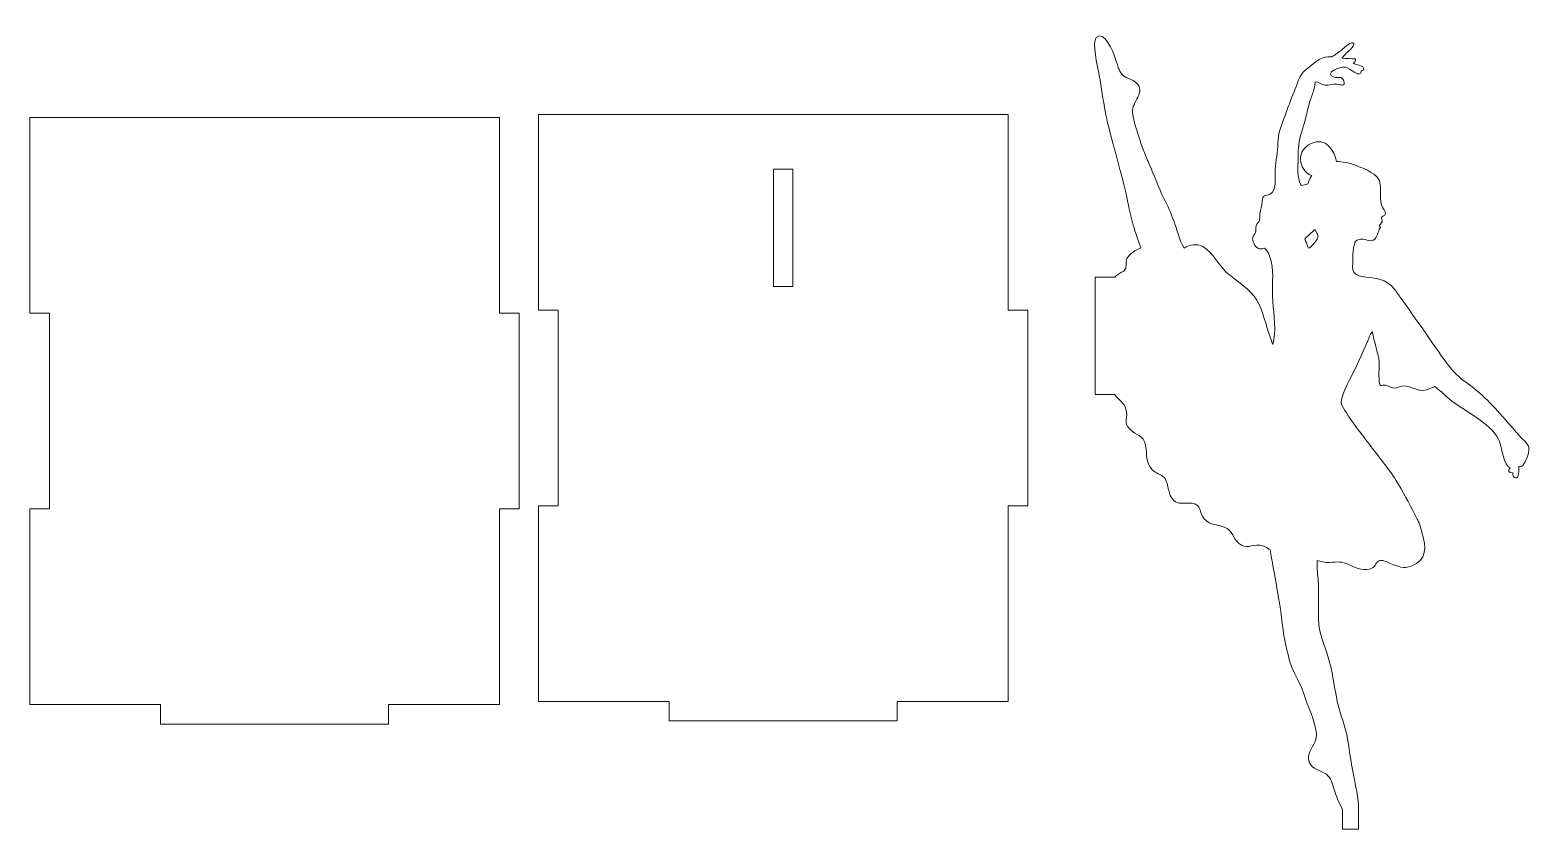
# Model space of a CAD drawing. Header units: millimetres. Extents: x -277 to 277, y -146 to 147.
# Drawn here: x 36.5 to 266.4, y 24 to 146.5 of the extents above; entities that cross this region are included whole.
import ezdxf

# ---------------------------------------------------------------- set-up
doc = ezdxf.new("R2010")
doc.units = ezdxf.units.MM
doc.header["$MEASUREMENT"] = 0
doc.layers.add('Camada 1', color=7, linetype='Continuous')

msp = doc.modelspace()

# ---------------------------------------------------------------- linework, layer by layer
at = {"layer": 'Camada 1', "color": 250, "lineweight": 20}
for points, knots in [([(207.5838, 82.8349), (207.9021, 81.3523), (207.4801, 80.2246), (208.6812, 79.0025), (208.6812, 79.0025), (209.1671, 78.5079), (209.9183, 78.4007), (210.3804, 77.9411), (210.3804, 77.9411), (210.9953, 77.3295), (210.8696, 76.6721), (211.1469, 75.9403), (211.1469, 75.9403), (211.3487, 75.4068), (211.2563, 74.8339), (212.1782, 74.1599), (212.1782, 74.1599), (212.7513, 73.7407), (214.0601, 74.0531), (214.737, 73.9372), (214.737, 73.9372), (216.3699, 73.6578), (215.5963, 72.6205), (216.6046, 71.514), (216.6046, 71.514), (217.5817, 70.4419), (218.4969, 70.7515), (219.6671, 70.2763), (219.6671, 70.2763), (220.9537, 69.7542), (221.0271, 68.5595), (221.8677, 67.7956), (221.8677, 67.7956), (223.0025, 66.7643), (223.8911, 67.6368), (225.1212, 67.508), (225.1212, 67.508), (225.7095, 67.4463), (226.2017, 67.1182), (226.6836, 66.7704), (226.6836, 66.7704), (227.2517, 63.7598), (228.3413, 57.7286), (228.4926, 55.9695), (228.4926, 55.9695), (228.6754, 53.8462), (229.1422, 51.9407), (229.6275, 49.9931), (229.6275, 49.9931), (230.1047, 48.0788), (231.2489, 46.6747), (231.8542, 44.7208), (231.8542, 44.7208), (232.5017, 42.632), (233.5298, 40.7923), (233.8009, 38.6444), (233.8009, 38.6444), (234.0357, 36.7821), (231.3101, 35.1921), (233.2704, 33.4689), (233.2704, 33.4689), (233.8621, 32.9487), (234.9837, 32.7915), (235.5713, 32.1468), (235.5713, 32.1468), (236.1837, 31.4751), (236.3389, 30.5543), (236.6098, 29.7231), (236.6098, 29.7231), (236.8471, 28.995), (237.2819, 27.8672), (237.8133, 26.9731), (237.8133, 26.9731), (237.8133, 26.9731), (237.8133, 23.9731), (237.8133, 23.9731), (237.8133, 23.9731), (237.8133, 23.9731), (240.2499, 23.9731), (240.2499, 23.9731), (240.2499, 23.9731), (240.2499, 23.9731), (240.2499, 26.9731), (240.2499, 26.9731), (240.2499, 26.9731), (240.278, 28.5508), (239.6855, 31.1639), (239.6124, 31.5328), (239.6124, 31.5328), (239.2008, 33.6112), (238.9101, 35.6841), (238.5843, 37.7456), (238.5843, 37.7456), (238.2724, 39.7184), (237.4001, 41.5511), (236.9973, 43.5284), (236.9973, 43.5284), (236.5958, 45.4996), (236.3512, 47.4276), (235.8659, 49.3783), (235.8659, 49.3783), (235.3883, 51.2983), (234.3543, 53.3342), (234.1817, 55.3229), (234.1817, 55.3229), (233.9754, 57.6968), (234.2744, 60.0079), (234.0518, 62.3048), (234.0518, 62.3048), (233.9525, 63.33), (233.8902, 64.2485), (233.8886, 65.1583), (233.8886, 65.1583), (234.4711, 64.9635), (235.0681, 64.8328), (235.7311, 64.8512), (235.7311, 64.8512), (237.228, 64.8926), (237.5398, 65.1327), (238.9811, 64.4089), (238.9811, 64.4089), (239.9507, 63.9219), (241.2499, 63.4236), (242.3715, 64.0001), (242.3715, 64.0001), (242.8823, 64.2626), (242.9204, 64.9951), (243.5441, 65.1531), (243.5441, 65.1531), (244.0168, 65.2727), (244.7192, 64.8274), (245.1653, 64.6711), (245.1653, 64.6711), (246.4294, 64.2281), (247.0843, 63.8221), (248.3753, 64.3025), (248.3753, 64.3025), (250.7008, 65.1675), (250.7129, 67.2863), (249.9989, 69.2483), (249.9989, 69.2483), (249.8887, 69.8652), (249.6559, 70.6748), (249.4557, 71.0697), (249.4557, 71.0697), (249.4557, 71.0697), (249.3257, 71.3118), (249.3257, 71.3118), (249.3257, 71.3118), (249.2151, 71.5483), (249.0708, 71.8098), (248.9212, 72.1244), (248.9212, 72.1244), (248.0298, 74.0011), (247.0674, 75.6924), (245.9794, 77.4606), (245.9794, 77.4606), (244.9093, 79.1998), (242.3461, 82.3734), (241.3966, 83.6504), (241.3966, 83.6504), (240.6547, 84.6482), (237.7435, 88.3149), (237.5869, 89.3583), (237.5869, 89.3583), (237.7219, 90.6917), (238.4271, 91.9385), (239.0629, 93.2099), (239.0629, 93.2099), (239.9501, 94.9843), (240.7981, 96.7672), (241.5831, 98.6047), (241.5831, 98.6047), (241.7867, 99.0815), (241.9865, 99.7733), (242.3523, 100.2637), (242.3523, 100.2637), (242.6295, 98.9523), (243.3485, 96.2619), (243.3859, 95.9825), (243.3859, 95.9825), (243.4637, 95.4031), (243.3236, 93.6101), (243.4214, 92.6139), (243.4214, 92.6139), (243.4509, 92.3131), (243.5505, 91.9014), (243.7325, 91.9655), (243.7325, 91.9655), (244.0929, 92.0928), (244.6684, 92.064), (245.1105, 91.8035), (245.1105, 91.8035), (245.6632, 91.4779), (245.9633, 91.5407), (246.4867, 91.7663), (246.4867, 91.7663), (247.9907, 92.4144), (249.1625, 90.8175), (250.7323, 91.3311), (250.7323, 91.3311), (251.359, 91.5363), (251.3936, 91.5601), (251.9314, 91.8483), (251.9314, 91.8483), (252.9748, 91.0138), (253.6285, 90.3609), (254.0925, 89.9739), (254.0925, 89.9739), (255.4802, 88.8165), (257.0378, 88.0434), (258.395, 87.0287), (258.395, 87.0287), (259.7028, 86.0515), (261.0536, 85.1892), (261.753, 83.6671), (261.753, 83.6671), (262.1187, 82.872), (262.6313, 79.4484), (263.4866, 79.3783), (263.4866, 79.3783), (263.0965, 78.894), (263.2717, 78.5806), (263.9003, 78.5764), (263.9003, 78.5764), (263.9493, 78.1562), (263.9831, 77.8411), (264.3106, 77.8042), (264.3106, 77.8042), (264.9598, 77.7312), (264.8112, 78.9637), (264.85, 79.6107), (264.85, 79.6107), (264.9733, 79.5689), (265.1504, 79.5454), (265.2715, 79.6025), (265.2715, 79.6025), (265.651, 79.7817), (266.365, 81.3243), (266.3786, 82.0869), (266.3786, 82.0869), (266.3976, 83.1514), (265.5316, 83.5305), (264.9217, 84.2528), (264.9217, 84.2528), (263.87, 85.4987), (262.7141, 86.8235), (261.4916, 88.1703), (261.4916, 88.1703), (259.9525, 89.8662), (258.5222, 91.2104), (256.6508, 92.5277), (256.6508, 92.5277), (255.1875, 93.5574), (254.1156, 94.857), (253.149, 96.2734), (253.149, 96.2734), (252.0888, 97.8271), (246.165, 106.2547), (245.7609, 106.764), (245.7609, 106.764), (244.4341, 108.4354), (242.8444, 108.3623), (241.0699, 108.6534), (241.0699, 108.6534), (238.7969, 109.0262), (239.4405, 109.9515), (239.4002, 112.132), (239.4002, 112.132), (239.3881, 112.7786), (239.5159, 113.3575), (239.7208, 113.9939), (239.7208, 113.9939), (239.8983, 114.2243), (240.1569, 114.3824), (240.5673, 114.4248), (240.5673, 114.4248), (241.4842, 114.5196), (242.4372, 113.6535), (242.9595, 114.7481), (242.9595, 114.7481), (243.1248, 115.0944), (243.3431, 115.5815), (243.4408, 115.9473), (243.4408, 115.9473), (243.4485, 115.9763), (243.5948, 116.1278), (243.6248, 116.2241), (243.6248, 116.2241), (243.6485, 116.3006), (243.3885, 116.3835), (243.4197, 116.4792), (243.4197, 116.4792), (243.4978, 116.7197), (243.8066, 116.8296), (243.8656, 117.0595), (243.8656, 117.0595), (243.9273, 117.2997), (243.6774, 117.5497), (243.7642, 117.7578), (243.7642, 117.7578), (243.8519, 117.9677), (244.0952, 117.9129), (244.2163, 118.0777), (244.2163, 118.0777), (244.5632, 118.5499), (244.3011, 118.7207), (243.9919, 119.2428), (243.9919, 119.2428), (243.4825, 120.1031), (243.6843, 121.0403), (243.6234, 122.0421), (243.6234, 122.0421), (243.5589, 123.1028), (243.5641, 123.7008), (242.5983, 124.3822), (242.5983, 124.3822), (241.6981, 125.0175), (240.8885, 125.3321), (239.8689, 125.7256), (239.8689, 125.7256), (238.7006, 126.1766), (237.7064, 126.3384), (236.8609, 126.3118), (236.8609, 126.3118), (236.6753, 127.949), (235.1539, 130.1823), (232.9801, 129.0993), (232.9801, 129.0993), (230.1246, 127.6767), (231.571, 124.5892), (233.0818, 124.1644), (233.0818, 124.1644), (232.7353, 123.6239), (232.5739, 123.1533), (232.5428, 123.0022), (232.5428, 123.0022), (232.5428, 123.0022), (232.4651, 122.8925), (232.4651, 122.8925), (232.4651, 122.8925), (232.1398, 122.8043), (231.8006, 122.7453), (231.4615, 122.6787), (231.4615, 122.6787), (231.452, 122.7131), (231.4397, 122.7448), (231.4233, 122.7715), (231.4233, 122.7715), (230.7907, 123.8126), (230.9925, 125.6517), (230.9925, 126.9089), (230.9925, 126.9089), (230.9925, 128.3509), (231.0861, 129.4981), (231.5096, 130.7923), (231.5096, 130.7923), (231.9513, 132.1415), (232.2662, 133.564), (232.6111, 134.9251), (232.6111, 134.9251), (232.9253, 136.1662), (233.5669, 137.2146), (233.5914, 138.5324), (233.5914, 138.5324), (234.1703, 138.5863), (234.5563, 138.0802), (235.1302, 138.0286), (235.1302, 138.0286), (235.7689, 137.9712), (236.2672, 138.2767), (236.94, 138.2027), (236.94, 138.2027), (237.5115, 138.1397), (238.3136, 137.7203), (237.9762, 138.7199), (237.9762, 138.7199), (237.7019, 139.5331), (237.069, 139.0588), (236.4227, 139.3019), (236.4227, 139.3019), (234.9254, 139.8655), (237.3874, 140.9483), (238.2373, 140.791), (238.2373, 140.791), (238.7928, 140.6882), (240.6909, 138.8997), (240.661, 140.2544), (240.661, 140.2544), (240.8139, 140.2699), (240.9009, 140.3607), (241.0645, 140.3683), (241.0645, 140.3683), (241.1563, 141.1972), (239.8626, 141.0391), (239.4505, 141.457), (239.4505, 141.457), (239.7893, 141.5861), (239.7711, 141.7322), (239.7716, 142.0664), (239.7716, 142.0664), (239.0938, 142.1008), (238.3902, 142.1295), (237.7396, 142.1605), (237.7396, 142.1605), (237.9422, 142.4575), (238.155, 142.7543), (238.432, 143.0022), (238.432, 143.0022), (238.6564, 143.2027), (240.0716, 144.2951), (239.3549, 144.5388), (239.3549, 144.5388), (238.9616, 144.6727), (237.804, 143.5423), (237.4769, 143.3061), (237.4769, 143.3061), (237.0865, 143.0244), (236.6153, 142.6323), (236.1377, 142.3595), (236.1377, 142.3595), (235.9366, 142.3856), (235.742, 142.4047), (235.5609, 142.405), (235.5609, 142.405), (234.4034, 142.4086), (233.0749, 141.1011), (232.1995, 140.4227), (232.1995, 140.4227), (231.0616, 139.5407), (230.9089, 138.2375), (230.3721, 136.9959), (230.3721, 136.9959), (229.8511, 135.7911), (229.4383, 134.6069), (228.9888, 133.3948), (228.9888, 133.3948), (228.5061, 132.0935), (227.8858, 130.5723), (227.885, 129.1456), (227.885, 129.1456), (227.8842, 127.7682), (227.5426, 126.4686), (227.4585, 125.0988), (227.4585, 125.0988), (227.3899, 123.9834), (227.7505, 121.8658), (226.7685, 121.3735), (226.7685, 121.3735), (225.8859, 120.931), (225.5451, 121.4139), (225.4761, 120.1855), (225.4761, 120.1855), (225.435, 119.462), (225.2301, 119.0218), (225.1312, 118.3755), (225.1312, 118.3755), (225.0768, 118.0207), (225.1778, 117.6503), (225.0706, 117.3219), (225.0706, 117.3219), (224.9661, 117.0022), (224.6449, 116.8266), (224.5472, 116.4792), (224.5472, 116.4792), (224.4528, 116.1428), (224.5389, 115.7715), (224.4417, 115.4447), (224.4417, 115.4447), (224.3578, 115.1635), (224.0949, 114.9727), (224.0321, 114.6647), (224.0321, 114.6647), (223.9371, 114.1979), (224.2838, 113.3455), (224.7867, 113.0508), (224.7867, 113.0508), (225.0665, 112.8871), (225.3973, 112.8879), (225.8655, 113.051), (225.8655, 113.051), (226.1933, 112.6617), (226.5211, 112.4158), (226.8406, 111.0488), (226.8406, 111.0488), (227.347, 108.8822), (226.8781, 107.1035), (227.0993, 104.8745), (227.0993, 104.8745), (227.3145, 102.704), (227.6573, 100.3292), (227.0986, 98.2584), (227.0986, 98.2584), (226.9801, 98.6555), (226.8357, 99.013), (226.6827, 99.419), (226.6827, 99.419), (226.0197, 101.1765), (225.677, 103.3452), (224.6422, 105.0787), (224.6422, 105.0787), (223.6569, 106.7293), (221.8068, 107.8707), (220.3509, 109.0121), (220.3509, 109.0121), (218.832, 110.2031), (218.0194, 112.3996), (216.3647, 113.2787), (216.3647, 113.2787), (215.4121, 113.785), (214.3833, 113.5875), (213.4943, 113.0467), (213.4943, 113.0467), (212.7786, 114.2638), (212.4083, 115.9423), (211.9193, 117.2456), (211.9193, 117.2456), (211.4516, 118.4928), (211.0388, 119.4172), (210.4198, 120.6449), (210.4198, 120.6449), (209.5705, 122.3293), (208.9347, 124.1781), (208.1647, 125.9176), (208.1647, 125.9176), (207.8237, 126.688), (207.4849, 127.5059), (207.168, 128.3363), (207.168, 128.3363), (206.5768, 130.0882), (205.795, 132.2079), (205.5903, 133.8291), (205.5903, 133.8291), (205.3789, 135.5064), (207.8336, 136.9383), (206.0681, 138.4902), (206.0681, 138.4902), (205.5353, 138.9584), (204.5251, 139.1002), (203.996, 139.6809), (203.996, 139.6809), (203.4445, 140.2858), (203.3048, 141.115), (203.0608, 141.8635), (203.0608, 141.8635), (202.5897, 143.3087), (201.2553, 146.5023), (200.028, 145.3368), (200.028, 145.3368), (199.3534, 144.696), (200.2692, 140.6757), (200.3568, 140.2338), (200.3568, 140.2338), (200.7274, 138.3619), (200.9891, 136.4953), (201.2826, 134.6387), (201.2826, 134.6387), (201.5233, 133.1163), (201.9793, 131.4643), (202.475, 129.5598), (202.475, 129.5598), (202.7471, 128.5144), (204.2464, 123.0635), (204.5695, 121.5247), (204.5695, 121.5247), (204.9225, 119.8437), (205.2272, 118.2129), (205.7086, 116.5802), (205.7086, 116.5802), (206.048, 115.4284), (206.4279, 114.2377), (206.8874, 113.0981), (206.8874, 113.0981), (206.0454, 112.7583), (205.1147, 112.1466), (204.7351, 111.4725), (204.7351, 111.4725), (204.4513, 110.9688), (204.7301, 110.2213), (204.4877, 109.8035), (204.4877, 109.8035), (204.2423, 109.3805), (203.6285, 109.2821), (203.2681, 108.97), (203.2681, 108.97), (203.1223, 108.8437), (202.9908, 108.7191), (202.8711, 108.5958), (202.8711, 108.5958), (202.8711, 108.5958), (199.8711, 108.5958), (199.8711, 108.5958), (199.8711, 108.5958), (199.8711, 108.5958), (199.8711, 90.5931), (199.8711, 90.5931), (199.8711, 90.5931), (199.8711, 90.5931), (202.8711, 90.5931), (202.8711, 90.5931), (202.8711, 90.5931), (203.4047, 89.8443), (204.3307, 89.2557), (204.5948, 88.4036), (204.5948, 88.4036), (205.0058, 87.0772), (204.0443, 86.3119), (205.2142, 85.2304), (205.2142, 85.2304), (206.1993, 84.3199), (207.2391, 84.4398), (207.5838, 82.8349)], [0, 0, 0, 0, 0.00649351, 0.00649351, 0.00649351, 0.00649351, 0.01298701, 0.01298701, 0.01298701, 0.01298701, 0.01948052, 0.01948052, 0.01948052, 0.01948052, 0.02597403, 0.02597403, 0.02597403, 0.02597403, 0.03246753, 0.03246753, 0.03246753, 0.03246753, 0.03896104, 0.03896104, 0.03896104, 0.03896104, 0.04545455, 0.04545455, 0.04545455, 0.04545455, 0.05194805, 0.05194805, 0.05194805, 0.05194805, 0.05844156, 0.05844156, 0.05844156, 0.05844156, 0.06493506, 0.06493506, 0.06493506, 0.06493506, 0.07142857, 0.07142857, 0.07142857, 0.07142857, 0.07792208, 0.07792208, 0.07792208, 0.07792208, 0.08441558, 0.08441558, 0.08441558, 0.08441558, 0.09090909, 0.09090909, 0.09090909, 0.09090909, 0.0974026, 0.0974026, 0.0974026, 0.0974026, 0.1038961, 0.1038961, 0.1038961, 0.1038961, 0.11038961, 0.11038961, 0.11038961, 0.11038961, 0.11688312, 0.11688312, 0.11688312, 0.11688312, 0.12337662, 0.12337662, 0.12337662, 0.12337662, 0.12987013, 0.12987013, 0.12987013, 0.12987013, 0.13636364, 0.13636364, 0.13636364, 0.13636364, 0.14285714, 0.14285714, 0.14285714, 0.14285714, 0.14935065, 0.14935065, 0.14935065, 0.14935065, 0.15584416, 0.15584416, 0.15584416, 0.15584416, 0.16233766, 0.16233766, 0.16233766, 0.16233766, 0.16883117, 0.16883117, 0.16883117, 0.16883117, 0.17532468, 0.17532468, 0.17532468, 0.17532468, 0.18181818, 0.18181818, 0.18181818, 0.18181818, 0.18831169, 0.18831169, 0.18831169, 0.18831169, 0.19480519, 0.19480519, 0.19480519, 0.19480519, 0.2012987, 0.2012987, 0.2012987, 0.2012987, 0.20779221, 0.20779221, 0.20779221, 0.20779221, 0.21428571, 0.21428571, 0.21428571, 0.21428571, 0.22077922, 0.22077922, 0.22077922, 0.22077922, 0.22727273, 0.22727273, 0.22727273, 0.22727273, 0.23376623, 0.23376623, 0.23376623, 0.23376623, 0.24025974, 0.24025974, 0.24025974, 0.24025974, 0.24675325, 0.24675325, 0.24675325, 0.24675325, 0.25324675, 0.25324675, 0.25324675, 0.25324675, 0.25974026, 0.25974026, 0.25974026, 0.25974026, 0.26623377, 0.26623377, 0.26623377, 0.26623377, 0.27272727, 0.27272727, 0.27272727, 0.27272727, 0.27922078, 0.27922078, 0.27922078, 0.27922078, 0.28571429, 0.28571429, 0.28571429, 0.28571429, 0.29220779, 0.29220779, 0.29220779, 0.29220779, 0.2987013, 0.2987013, 0.2987013, 0.2987013, 0.30519481, 0.30519481, 0.30519481, 0.30519481, 0.31168831, 0.31168831, 0.31168831, 0.31168831, 0.31818182, 0.31818182, 0.31818182, 0.31818182, 0.32467532, 0.32467532, 0.32467532, 0.32467532, 0.33116883, 0.33116883, 0.33116883, 0.33116883, 0.33766234, 0.33766234, 0.33766234, 0.33766234, 0.34415584, 0.34415584, 0.34415584, 0.34415584, 0.35064935, 0.35064935, 0.35064935, 0.35064935, 0.35714286, 0.35714286, 0.35714286, 0.35714286, 0.36363636, 0.36363636, 0.36363636, 0.36363636, 0.37012987, 0.37012987, 0.37012987, 0.37012987, 0.37662338, 0.37662338, 0.37662338, 0.37662338, 0.38311688, 0.38311688, 0.38311688, 0.38311688, 0.38961039, 0.38961039, 0.38961039, 0.38961039, 0.3961039, 0.3961039, 0.3961039, 0.3961039, 0.4025974, 0.4025974, 0.4025974, 0.4025974, 0.40909091, 0.40909091, 0.40909091, 0.40909091, 0.41558442, 0.41558442, 0.41558442, 0.41558442, 0.42207792, 0.42207792, 0.42207792, 0.42207792, 0.42857143, 0.42857143, 0.42857143, 0.42857143, 0.43506494, 0.43506494, 0.43506494, 0.43506494, 0.44155844, 0.44155844, 0.44155844, 0.44155844, 0.44805195, 0.44805195, 0.44805195, 0.44805195, 0.45454545, 0.45454545, 0.45454545, 0.45454545, 0.46103896, 0.46103896, 0.46103896, 0.46103896, 0.46753247, 0.46753247, 0.46753247, 0.46753247, 0.47402597, 0.47402597, 0.47402597, 0.47402597, 0.48051948, 0.48051948, 0.48051948, 0.48051948, 0.48701299, 0.48701299, 0.48701299, 0.48701299, 0.49350649, 0.49350649, 0.49350649, 0.49350649, 0.5, 0.5, 0.5, 0.5, 0.50649351, 0.50649351, 0.50649351, 0.50649351, 0.51298701, 0.51298701, 0.51298701, 0.51298701, 0.51948052, 0.51948052, 0.51948052, 0.51948052, 0.52597403, 0.52597403, 0.52597403, 0.52597403, 0.53246753, 0.53246753, 0.53246753, 0.53246753, 0.53896104, 0.53896104, 0.53896104, 0.53896104, 0.54545455, 0.54545455, 0.54545455, 0.54545455, 0.55194805, 0.55194805, 0.55194805, 0.55194805, 0.55844156, 0.55844156, 0.55844156, 0.55844156, 0.56493506, 0.56493506, 0.56493506, 0.56493506, 0.57142857, 0.57142857, 0.57142857, 0.57142857, 0.57792208, 0.57792208, 0.57792208, 0.57792208, 0.58441558, 0.58441558, 0.58441558, 0.58441558, 0.59090909, 0.59090909, 0.59090909, 0.59090909, 0.5974026, 0.5974026, 0.5974026, 0.5974026, 0.6038961, 0.6038961, 0.6038961, 0.6038961, 0.61038961, 0.61038961, 0.61038961, 0.61038961, 0.61688312, 0.61688312, 0.61688312, 0.61688312, 0.62337662, 0.62337662, 0.62337662, 0.62337662, 0.62987013, 0.62987013, 0.62987013, 0.62987013, 0.63636364, 0.63636364, 0.63636364, 0.63636364, 0.64285714, 0.64285714, 0.64285714, 0.64285714, 0.64935065, 0.64935065, 0.64935065, 0.64935065, 0.65584416, 0.65584416, 0.65584416, 0.65584416, 0.66233766, 0.66233766, 0.66233766, 0.66233766, 0.66883117, 0.66883117, 0.66883117, 0.66883117, 0.67532468, 0.67532468, 0.67532468, 0.67532468, 0.68181818, 0.68181818, 0.68181818, 0.68181818, 0.68831169, 0.68831169, 0.68831169, 0.68831169, 0.69480519, 0.69480519, 0.69480519, 0.69480519, 0.7012987, 0.7012987, 0.7012987, 0.7012987, 0.70779221, 0.70779221, 0.70779221, 0.70779221, 0.71428571, 0.71428571, 0.71428571, 0.71428571, 0.72077922, 0.72077922, 0.72077922, 0.72077922, 0.72727273, 0.72727273, 0.72727273, 0.72727273, 0.73376623, 0.73376623, 0.73376623, 0.73376623, 0.74025974, 0.74025974, 0.74025974, 0.74025974, 0.74675325, 0.74675325, 0.74675325, 0.74675325, 0.75324675, 0.75324675, 0.75324675, 0.75324675, 0.75974026, 0.75974026, 0.75974026, 0.75974026, 0.76623377, 0.76623377, 0.76623377, 0.76623377, 0.77272727, 0.77272727, 0.77272727, 0.77272727, 0.77922078, 0.77922078, 0.77922078, 0.77922078, 0.78571429, 0.78571429, 0.78571429, 0.78571429, 0.79220779, 0.79220779, 0.79220779, 0.79220779, 0.7987013, 0.7987013, 0.7987013, 0.7987013, 0.80519481, 0.80519481, 0.80519481, 0.80519481, 0.81168831, 0.81168831, 0.81168831, 0.81168831, 0.81818182, 0.81818182, 0.81818182, 0.81818182, 0.82467532, 0.82467532, 0.82467532, 0.82467532, 0.83116883, 0.83116883, 0.83116883, 0.83116883, 0.83766234, 0.83766234, 0.83766234, 0.83766234, 0.84415584, 0.84415584, 0.84415584, 0.84415584, 0.85064935, 0.85064935, 0.85064935, 0.85064935, 0.85714286, 0.85714286, 0.85714286, 0.85714286, 0.86363636, 0.86363636, 0.86363636, 0.86363636, 0.87012987, 0.87012987, 0.87012987, 0.87012987, 0.87662338, 0.87662338, 0.87662338, 0.87662338, 0.88311688, 0.88311688, 0.88311688, 0.88311688, 0.88961039, 0.88961039, 0.88961039, 0.88961039, 0.8961039, 0.8961039, 0.8961039, 0.8961039, 0.9025974, 0.9025974, 0.9025974, 0.9025974, 0.90909091, 0.90909091, 0.90909091, 0.90909091, 0.91558442, 0.91558442, 0.91558442, 0.91558442, 0.92207792, 0.92207792, 0.92207792, 0.92207792, 0.92857143, 0.92857143, 0.92857143, 0.92857143, 0.93506494, 0.93506494, 0.93506494, 0.93506494, 0.94155844, 0.94155844, 0.94155844, 0.94155844, 0.94805195, 0.94805195, 0.94805195, 0.94805195, 0.95454545, 0.95454545, 0.95454545, 0.95454545, 0.96103896, 0.96103896, 0.96103896, 0.96103896, 0.96753247, 0.96753247, 0.96753247, 0.96753247, 0.97402597, 0.97402597, 0.97402597, 0.97402597, 0.98051948, 0.98051948, 0.98051948, 0.98051948, 0.98701299, 0.98701299, 0.98701299, 0.98701299, 1, 1, 1, 1]), ([(186.5214, 43.5393), (186.5214, 43.5393), (186.5214, 73.5393), (186.5214, 73.5393), (186.5214, 73.5393), (186.5214, 73.5393), (189.5214, 73.5392), (189.5214, 73.5392), (189.5214, 73.5392), (189.5214, 73.5392), (189.5214, 103.5393), (189.5214, 103.5393), (189.5214, 103.5393), (189.5214, 103.5393), (186.5214, 103.5392), (186.5214, 103.5392), (186.5214, 103.5392), (186.5214, 103.5392), (186.5214, 133.5392), (186.5214, 133.5392), (186.5214, 133.5392), (186.5214, 133.5392), (114.5214, 133.5392), (114.5214, 133.5392), (114.5214, 133.5392), (114.5214, 133.5392), (114.5214, 103.5393), (114.5214, 103.5393), (114.5214, 103.5393), (114.5214, 103.5393), (117.5214, 103.5393), (117.5214, 103.5393), (117.5214, 103.5393), (117.5214, 103.5393), (117.5214, 73.5392), (117.5214, 73.5392), (117.5214, 73.5392), (117.5214, 73.5392), (114.5214, 73.5393), (114.5214, 73.5393), (114.5214, 73.5393), (114.5214, 73.5393), (114.5214, 43.5393), (114.5214, 43.5393), (114.5214, 43.5393), (114.5214, 43.5393), (134.5214, 43.5393), (134.5214, 43.5393), (134.5214, 43.5393), (134.5214, 43.5393), (134.5214, 40.5392), (134.5214, 40.5392), (134.5214, 40.5392), (134.5214, 40.5392), (169.5214, 40.5393), (169.5214, 40.5393), (169.5214, 40.5393), (169.5214, 40.5393), (169.5214, 43.5393), (169.5214, 43.5393), (169.5214, 43.5393), (169.5214, 43.5393), (186.5214, 43.5393), (186.5214, 43.5393)], [0, 0, 0, 0, 0.05882353, 0.05882353, 0.05882353, 0.05882353, 0.11764706, 0.11764706, 0.11764706, 0.11764706, 0.17647059, 0.17647059, 0.17647059, 0.17647059, 0.23529412, 0.23529412, 0.23529412, 0.23529412, 0.29411765, 0.29411765, 0.29411765, 0.29411765, 0.35294118, 0.35294118, 0.35294118, 0.35294118, 0.41176471, 0.41176471, 0.41176471, 0.41176471, 0.47058824, 0.47058824, 0.47058824, 0.47058824, 0.52941176, 0.52941176, 0.52941176, 0.52941176, 0.58823529, 0.58823529, 0.58823529, 0.58823529, 0.64705882, 0.64705882, 0.64705882, 0.64705882, 0.70588235, 0.70588235, 0.70588235, 0.70588235, 0.76470588, 0.76470588, 0.76470588, 0.76470588, 0.82352941, 0.82352941, 0.82352941, 0.82352941, 0.88235294, 0.88235294, 0.88235294, 0.88235294, 1, 1, 1, 1]), ([(108.5214, 43.0599), (108.5214, 43.0599), (108.5214, 73.0599), (108.5214, 73.0599), (108.5214, 73.0599), (108.5214, 73.0599), (111.5214, 73.0599), (111.5214, 73.0599), (111.5214, 73.0599), (111.5214, 73.0599), (111.5214, 103.0599), (111.5214, 103.0599), (111.5214, 103.0599), (111.5214, 103.0599), (108.5214, 103.0599), (108.5214, 103.0599), (108.5214, 103.0599), (108.5214, 103.0599), (108.5214, 133.0599), (108.5214, 133.0599), (108.5214, 133.0599), (108.5214, 133.0599), (36.5214, 133.0599), (36.5214, 133.0599), (36.5214, 133.0599), (36.5214, 133.0599), (36.5214, 103.0599), (36.5214, 103.0599), (36.5214, 103.0599), (36.5214, 103.0599), (39.5214, 103.0599), (39.5214, 103.0599), (39.5214, 103.0599), (39.5214, 103.0599), (39.5214, 73.0599), (39.5214, 73.0599), (39.5214, 73.0599), (39.5214, 73.0599), (36.5214, 73.0599), (36.5214, 73.0599), (36.5214, 73.0599), (36.5214, 73.0599), (36.5214, 43.0599), (36.5214, 43.0599), (36.5214, 43.0599), (36.5214, 43.0599), (56.5214, 43.0599), (56.5214, 43.0599), (56.5214, 43.0599), (56.5214, 43.0599), (56.5214, 40.0599), (56.5214, 40.0599), (56.5214, 40.0599), (56.5214, 40.0599), (91.5214, 40.0599), (91.5214, 40.0599), (91.5214, 40.0599), (91.5214, 40.0599), (91.5214, 43.0599), (91.5214, 43.0599), (91.5214, 43.0599), (91.5214, 43.0599), (108.5214, 43.0599), (108.5214, 43.0599)], [0, 0, 0, 0, 0.05882353, 0.05882353, 0.05882353, 0.05882353, 0.11764706, 0.11764706, 0.11764706, 0.11764706, 0.17647059, 0.17647059, 0.17647059, 0.17647059, 0.23529412, 0.23529412, 0.23529412, 0.23529412, 0.29411765, 0.29411765, 0.29411765, 0.29411765, 0.35294118, 0.35294118, 0.35294118, 0.35294118, 0.41176471, 0.41176471, 0.41176471, 0.41176471, 0.47058824, 0.47058824, 0.47058824, 0.47058824, 0.52941176, 0.52941176, 0.52941176, 0.52941176, 0.58823529, 0.58823529, 0.58823529, 0.58823529, 0.64705882, 0.64705882, 0.64705882, 0.64705882, 0.70588235, 0.70588235, 0.70588235, 0.70588235, 0.76470588, 0.76470588, 0.76470588, 0.76470588, 0.82352941, 0.82352941, 0.82352941, 0.82352941, 0.88235294, 0.88235294, 0.88235294, 0.88235294, 1, 1, 1, 1]), ([(153.5214, 125.1619), (153.5214, 125.1619), (150.5214, 125.1619), (150.5214, 125.1619), (150.5214, 125.1619), (150.5214, 125.1619), (150.5214, 107.1592), (150.5214, 107.1592), (150.5214, 107.1592), (150.5214, 107.1592), (153.5214, 107.1592), (153.5214, 107.1592), (153.5214, 107.1592), (153.5214, 107.1592), (153.5214, 125.1619), (153.5214, 125.1619)], [0, 0, 0, 0, 0.2, 0.2, 0.2, 0.2, 0.4, 0.4, 0.4, 0.4, 0.6, 0.6, 0.6, 0.6, 1, 1, 1, 1]), ([(232.4821, 113.273), (232.3512, 113.654), (232.1841, 114.0291), (232.0069, 114.402), (232.0069, 114.402), (232.4641, 114.9815), (233.0572, 115.4241), (233.6142, 115.9138), (233.6142, 115.9138), (233.6142, 115.9138), (233.6621, 115.7851), (233.6621, 115.7851), (233.6621, 115.7851), (233.9429, 115.1048), (234.2597, 114.9499), (233.8156, 114.2595), (233.8156, 114.2595), (233.5918, 113.9116), (232.9176, 113.119), (232.574, 113.0487), (232.574, 113.0487), (232.574, 113.0487), (232.4821, 113.273), (232.4821, 113.273)], [0, 0, 0, 0, 0.14285714, 0.14285714, 0.14285714, 0.14285714, 0.28571429, 0.28571429, 0.28571429, 0.28571429, 0.42857143, 0.42857143, 0.42857143, 0.42857143, 0.57142857, 0.57142857, 0.57142857, 0.57142857, 0.71428571, 0.71428571, 0.71428571, 0.71428571, 1, 1, 1, 1])]:
    msp.add_open_spline(points, degree=3, knots=knots, dxfattribs=at)

doc.saveas('drawing.dxf')
